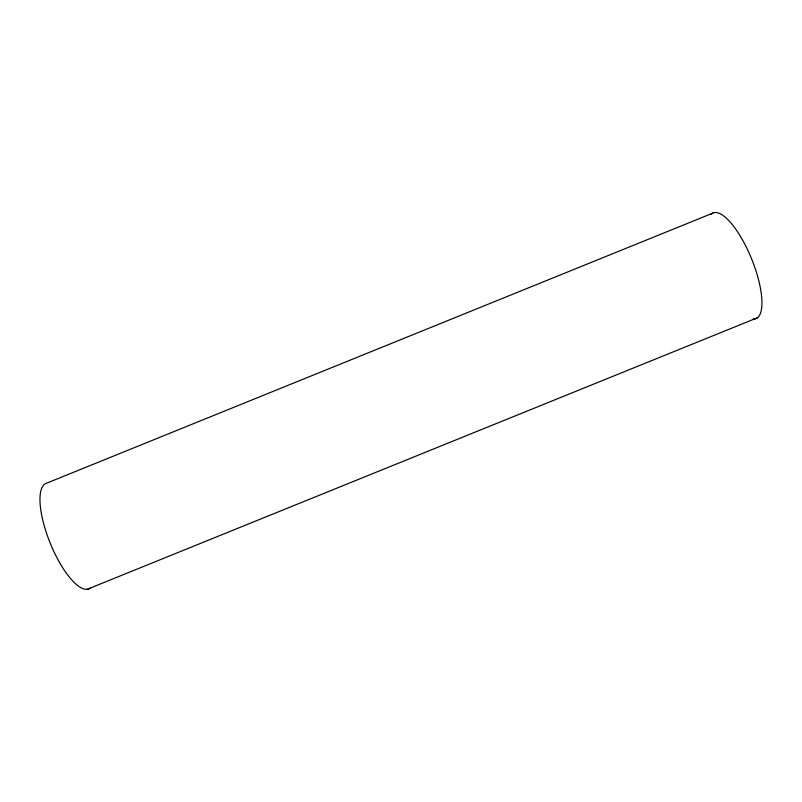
<?xml version="1.0" encoding="UTF-8"?>
<svg xmlns="http://www.w3.org/2000/svg" width="802" height="802" viewBox="0 0 802 802"><rect width="100%" height="100%" fill="white"/><g stroke="black" fill="none" stroke-linecap="round" stroke-linejoin="round"><path stroke-width="1.2" d="M87.027 589.37L757.559 317.712M710.883 214.415A57.052 18.476 67.9 0 1 712.908 213.001M752.928 319.126A57.052 18.476 67.9 0 0 753.82 264.62A57.052 18.476 67.9 0 0 714.061 212.63L45.153 483.796A56.982 18.667 67.9 0 0 51.879 547.104A56.982 18.667 67.9 0 0 90.446 588.036"/></g></svg>
